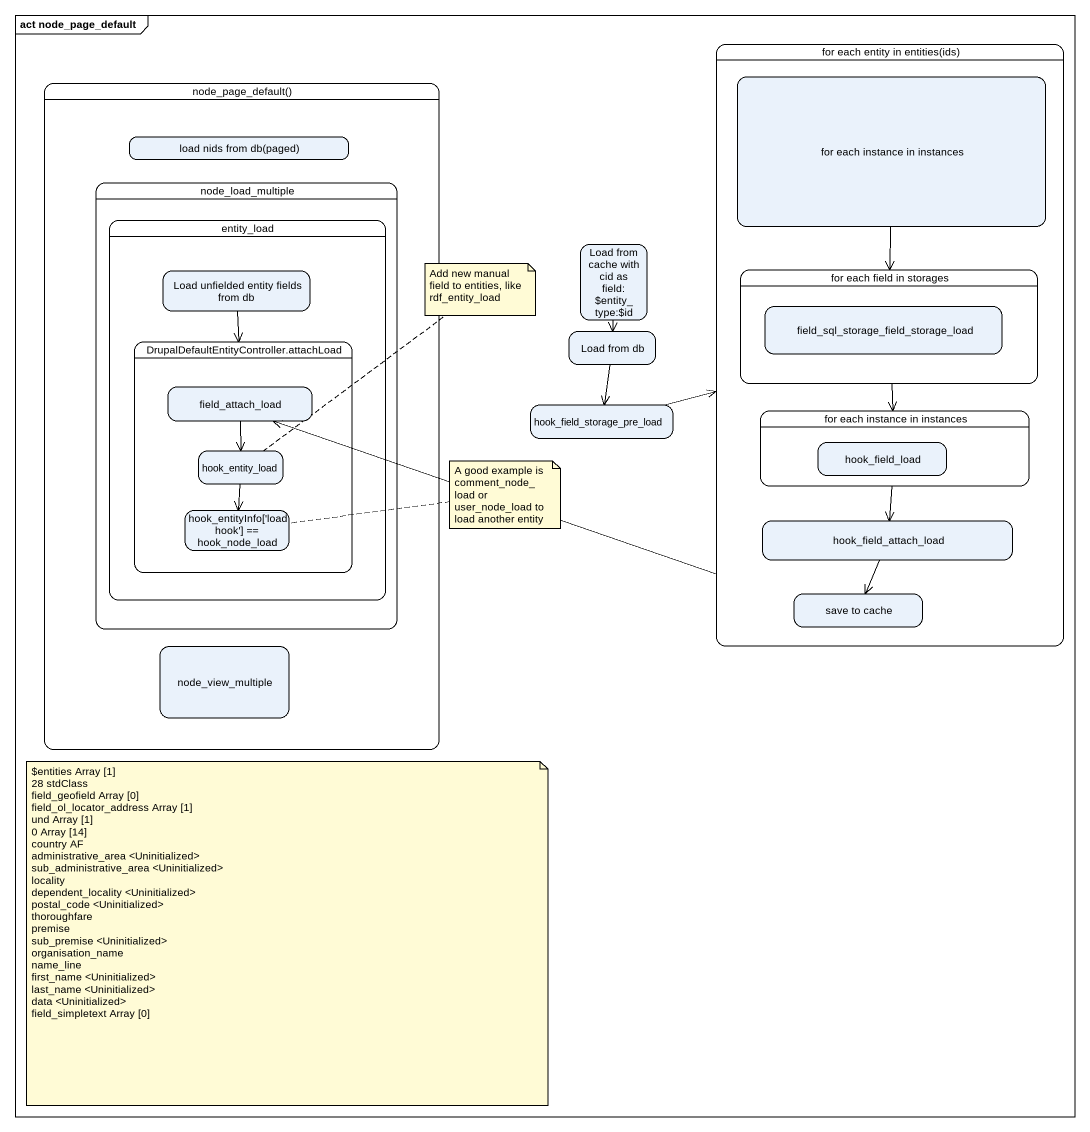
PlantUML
@startuml
mainframe act node_page_default
hide empty description
state "for each entity in entities(ids)" as for_each_entity_in_entities {
  state "for each instance in instances" as for_each_instance_in
  state "for each field in storages" as for_each_field_in_storages {
    state "field_sql_storage_field_storage_load" as field_sql_storage_field
  }
  state "for each instance in instances" as for_each_instance_in_2 {
    state hook_field_load
  }
  state hook_field_attach_load
  state "save to cache" as save_to_cache
}
state "node_page_default()" as node_page_default {
  state "load nids from db(paged)" as load_nids_from_db_paged
  state node_load_multiple {
    state entity_load {
      state "Load unfielded entity fields from db" as Load_unfielded_entity
      state "DrupalDefaultEntityController.attachLoad" as DrupalDefaultEntityControlle {
        state field_attach_load
        state hook_entity_load
        state "hook_entityInfo['load hook'] == hook_node_load" as hook_entityInfo_load_hook
      }
    }
  }
  state node_view_multiple
}
state "Load from cache with cid as field:~$entity_type:~$id" as Load_from_cache_with_cid_as
state "Load from db" as Load_from_db
state hook_field_storage_pre_load
for_each_entity_in_entities -left-> field_attach_load
for_each_instance_in --> for_each_field_in_storages
Load_unfielded_entity --> DrupalDefaultEntityControlle
Load_from_cache_with_cid_as --> Load_from_db
for_each_field_in_storages --> for_each_instance_in_2
Load_from_db --> hook_field_storage_pre_load
field_attach_load --> hook_entity_load
hook_field_storage_pre_load -right-> for_each_entity_in_entities
hook_entity_load --> hook_entityInfo_load_hook
for_each_instance_in_2 --> hook_field_attach_load
hook_field_attach_load --> save_to_cache
note top of hook_entity_load : Add new manual field to entities, like rdf_entity_load
note right of hook_entityInfo_load_hook : A good example is comment_node_load or user_node_load to load another entity
note as N3
  ~$entities Array [1]
  28 stdClass
  field_geofield Array [0]
  field_ol_locator_address Array [1]
  und Array [1]
  0 Array [14]
  country AF
  administrative_area <Uninitialized>
  sub_administrative_area <Uninitialized>
  locality
  dependent_locality <Uninitialized>
  postal_code <Uninitialized>
  thoroughfare
  premise
  sub_premise <Uninitialized>
  organisation_name
  name_line
  first_name <Uninitialized>
  last_name <Uninitialized>
  data <Uninitialized>
  field_simpletext Array [0]
end note
@enduml
